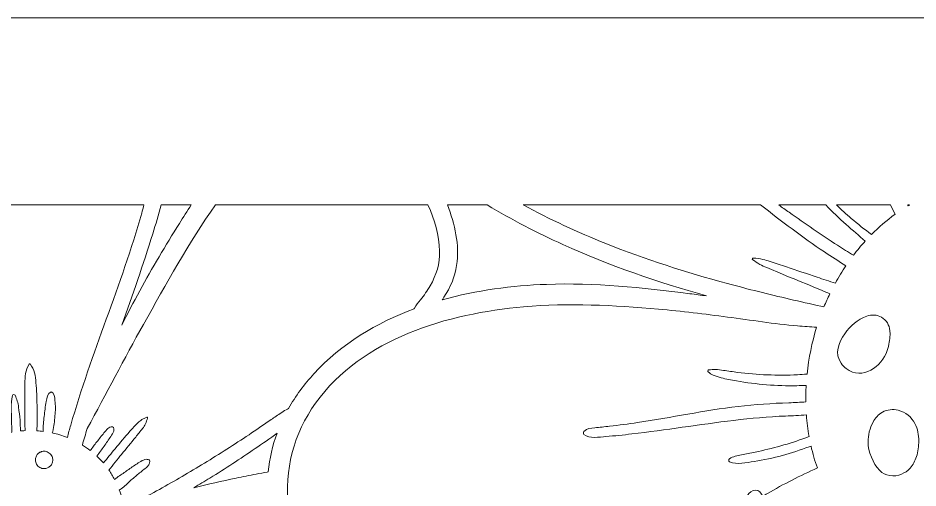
# Model space of a CAD drawing. Extents: x 226 to 1030, y -878 to -133.
# Drawn here: x 339.3 to 411.5, y -170.7 to -133 of the extents above; entities that cross this region are included whole.
import ezdxf

# ---------------------------------------------------------------- set-up
doc = ezdxf.new("R2010")
doc.units = 0
doc.header["$MEASUREMENT"] = 0
doc.layers.add('Layer 1', color=7, linetype='Continuous', lineweight=0)

# ---------------------------------------------------------------- blocks, each defined once
blk = doc.blocks.new('Block_0')
at = {"layer": 'Layer 1'}
for points, knots in [([(585.57, -133.01), (585.57, -133.01), (256.32, -133.01), (256.32, -133.01), (256.32, -133.01), (256.32, -462.26), (256.32, -462.26), (256.32, -462.26), (585.57, -462.26), (585.57, -462.26), (585.57, -462.26), (585.57, -133.01), (585.57, -133.01)], [0, 0, 0, 0, 1, 1, 1, 2, 2, 2, 3, 3, 3, 4, 4, 4, 4]), ([(349.398, -148.01), (349.339, -148.227), (349.287, -148.446), (349.226, -148.663), (347.601, -154.425), (345.172, -159.923), (343.528, -165.68), (343.432, -166.01), (343.344, -166.337), (343.257, -166.667), (342.863, -166.513), (342.459, -166.39), (342.044, -166.302), (342.054, -166.263), (342.07, -166.223), (342.081, -166.183), (342.198, -165.778), (342.23, -165.353), (342.267, -164.935), (342.302, -164.528), (342.318, -164.108), (342.267, -163.701), (342.248, -163.56), (342.198, -162.964), (341.953, -163.015), (341.682, -163.073), (341.61, -163.565), (341.565, -163.783), (341.485, -164.182), (341.44, -164.587), (341.395, -164.988), (341.352, -165.369), (341.296, -165.752), (341.31, -166.135), (341.31, -166.151), (341.31, -166.164), (341.312, -166.18), (341.147, -166.159), (340.982, -166.14), (340.815, -166.13), (340.815, -166.074), (340.817, -166.018), (340.82, -165.962), (340.839, -165.337), (340.836, -164.714), (340.825, -164.089), (340.815, -163.485), (340.793, -162.887), (340.74, -162.283), (340.695, -161.74), (340.62, -161.203), (340.275, -160.767), (340.248, -160.735), (340.2, -160.751), (340.182, -160.78), (339.876, -161.251), (339.86, -161.812), (339.852, -162.363), (339.838, -162.967), (339.846, -163.568), (339.849, -164.172), (339.854, -164.773), (339.852, -165.374), (339.86, -165.978), (339.86, -165.978), (339.86, -166.119), (339.86, -166.119), (339.737, -166.127), (339.612, -166.135), (339.49, -166.146), (339.487, -165.861), (339.485, -165.574), (339.461, -165.289), (339.431, -164.938), (339.389, -164.584), (339.344, -164.236), (339.298, -163.892), (339.219, -163.589), (339.059, -163.283), (339.014, -163.193), (338.878, -163.222), (338.854, -163.31), (338.684, -163.961), (338.769, -164.669), (338.782, -165.337), (338.788, -165.637), (338.806, -165.938), (338.814, -166.241), (338.631, -166.273), (338.45, -166.313), (338.269, -166.361), (338.264, -166.281), (338.253, -166.201), (338.24, -166.122), (338.165, -165.731), (338.08, -165.342), (337.979, -164.956), (337.787, -164.236), (337.599, -163.512), (337.402, -162.791), (337, -161.328), (336.606, -159.859), (336.234, -158.388), (335.489, -155.449), (334.821, -152.491), (334.31, -149.501), (334.226, -149.005), (334.153, -148.507), (334.078, -148.01), (334.078, -148.01), (349.398, -148.01), (349.398, -148.01)], [0, 0, 0, 0, 1, 1, 1, 2, 2, 2, 3, 3, 3, 4, 4, 4, 5, 5, 5, 6, 6, 6, 7, 7, 7, 8, 8, 8, 9, 9, 9, 10, 10, 10, 11, 11, 11, 12, 12, 12, 13, 13, 13, 14, 14, 14, 15, 15, 15, 16, 16, 16, 17, 17, 17, 18, 18, 18, 19, 19, 19, 20, 20, 20, 21, 21, 21, 22, 22, 22, 23, 23, 23, 24, 24, 24, 25, 25, 25, 26, 26, 26, 27, 27, 27, 28, 28, 28, 29, 29, 29, 30, 30, 30, 31, 31, 31, 32, 32, 32, 33, 33, 33, 34, 34, 34, 35, 35, 35, 36, 36, 36, 37, 37, 37, 37]), ([(372.19, -148.01), (372.729, -149.177), (373.091, -150.444), (373.125, -151.711), (373.152, -152.722), (372.873, -153.637), (372.362, -154.502), (372.133, -154.89), (371.875, -155.263), (371.598, -155.619), (371.431, -155.835), (371.223, -156.042), (371.106, -156.289), (371.098, -156.308), (371.096, -156.327), (371.09, -156.345), (368.055, -157.471), (365.259, -159.147), (363.046, -161.549), (362.258, -162.4), (361.569, -163.344), (361, -164.355), (360.939, -164.379), (360.878, -164.406), (360.817, -164.44), (360.649, -164.534), (360.495, -164.645), (360.335, -164.752), (360.056, -164.938), (359.774, -165.119), (359.497, -165.308), (358.938, -165.683), (358.391, -166.071), (357.835, -166.443), (356.656, -167.231), (355.462, -167.994), (354.254, -168.729), (353.062, -169.452), (351.862, -170.157), (350.644, -170.833), (350.035, -171.171), (349.423, -171.5), (348.809, -171.825), (348.532, -171.971), (348.26, -172.126), (347.968, -172.235), (347.923, -172.251), (347.875, -172.264), (347.827, -172.277), (347.734, -171.796), (347.601, -171.325), (347.425, -170.873), (347.478, -170.851), (347.529, -170.827), (347.582, -170.796), (347.728, -170.702), (347.851, -170.58), (347.976, -170.46), (348.191, -170.25), (348.407, -170.048), (348.638, -169.856), (348.862, -169.67), (349.085, -169.487), (349.311, -169.303), (349.426, -169.21), (349.553, -169.125), (349.657, -169.018), (349.718, -168.957), (349.787, -168.885), (349.822, -168.806), (349.849, -168.742), (349.835, -168.659), (349.87, -168.604), (349.923, -168.518), (349.835, -168.431), (349.75, -168.447), (349.7, -168.457), (349.63, -168.42), (349.577, -168.417), (349.5, -168.417), (349.439, -168.447), (349.367, -168.476), (349.218, -168.537), (349.088, -168.622), (348.952, -168.71), (348.694, -168.878), (348.439, -169.05), (348.186, -169.229), (347.944, -169.402), (347.697, -169.569), (347.449, -169.737), (347.316, -169.827), (347.172, -169.926), (347.053, -170.043), (346.914, -169.779), (346.766, -169.527), (346.598, -169.285), (346.93, -168.862), (347.266, -168.439), (347.603, -168.021), (347.981, -167.555), (348.37, -167.101), (348.745, -166.632), (348.928, -166.406), (349.109, -166.177), (349.29, -165.946), (349.38, -165.832), (349.455, -165.715), (349.521, -165.584), (349.601, -165.427), (349.628, -165.265), (349.7, -165.108), (349.721, -165.063), (349.676, -165.004), (349.628, -165.034), (349.503, -165.113), (349.362, -165.151), (349.237, -165.236), (349.122, -165.313), (349.008, -165.398), (348.907, -165.494), (348.689, -165.707), (348.484, -165.943), (348.282, -166.172), (347.872, -166.63), (347.481, -167.106), (347.085, -167.579), (346.773, -167.954), (346.465, -168.33), (346.159, -168.707), (346.026, -168.556), (345.888, -168.404), (345.741, -168.263), (345.704, -168.226), (345.664, -168.191), (345.624, -168.157), (345.824, -167.899), (346.018, -167.638), (346.204, -167.369), (346.382, -167.111), (346.577, -166.858), (346.739, -166.587), (346.821, -166.454), (346.933, -166.313), (346.978, -166.161), (347.008, -166.06), (347.008, -165.853), (346.872, -165.824), (346.734, -165.792), (346.603, -165.861), (346.507, -165.954), (346.398, -166.063), (346.292, -166.185), (346.194, -166.305), (345.997, -166.542), (345.81, -166.787), (345.619, -167.026), (345.441, -167.252), (345.27, -167.481), (345.1, -167.715), (344.895, -167.558), (344.683, -167.412), (344.464, -167.276), (344.587, -166.835), (344.72, -166.396), (344.85, -165.957), (346.366, -163.174), (347.816, -160.354), (349.37, -157.59), (351.188, -154.352), (353.003, -151.057), (355.137, -148.01), (355.137, -148.01), (372.19, -148.01), (372.19, -148.01)], [0, 0, 0, 0, 1, 1, 1, 2, 2, 2, 3, 3, 3, 4, 4, 4, 5, 5, 5, 6, 6, 6, 7, 7, 7, 8, 8, 8, 9, 9, 9, 10, 10, 10, 11, 11, 11, 12, 12, 12, 13, 13, 13, 14, 14, 14, 15, 15, 15, 16, 16, 16, 17, 17, 17, 18, 18, 18, 19, 19, 19, 20, 20, 20, 21, 21, 21, 22, 22, 22, 23, 23, 23, 24, 24, 24, 25, 25, 25, 26, 26, 26, 27, 27, 27, 28, 28, 28, 29, 29, 29, 30, 30, 30, 31, 31, 31, 32, 32, 32, 33, 33, 33, 34, 34, 34, 35, 35, 35, 36, 36, 36, 37, 37, 37, 38, 38, 38, 39, 39, 39, 40, 40, 40, 41, 41, 41, 42, 42, 42, 43, 43, 43, 44, 44, 44, 45, 45, 45, 46, 46, 46, 47, 47, 47, 48, 48, 48, 49, 49, 49, 50, 50, 50, 51, 51, 51, 52, 52, 52, 53, 53, 53, 54, 54, 54, 55, 55, 55, 56, 56, 56, 57, 57, 57, 58, 58, 58, 58]), ([(353.2, -148.01), (352.874, -148.502), (352.554, -148.999), (352.243, -149.501), (351.144, -151.272), (350.059, -153.063), (349.067, -154.898), (348.574, -155.811), (348.093, -156.731), (347.625, -157.657), (348.487, -155.225), (349.349, -152.794), (350.112, -150.325), (350.35, -149.558), (350.575, -148.786), (350.786, -148.01), (350.786, -148.01), (353.2, -148.01), (353.2, -148.01)], [0, 0, 0, 0, 1, 1, 1, 2, 2, 2, 3, 3, 3, 4, 4, 4, 5, 5, 5, 6, 6, 6, 6]), ([(376.951, -148.01), (378.907, -149.199), (380.957, -150.248), (383.024, -151.185), (386.751, -152.877), (390.616, -154.212), (394.55, -155.311), (394.101, -155.252), (393.651, -155.191), (393.199, -155.132), (389.384, -154.632), (385.562, -154.241), (381.707, -154.382), (378.946, -154.483), (376.083, -154.858), (373.341, -155.619), (373.386, -155.553), (373.434, -155.489), (373.476, -155.422), (373.974, -154.646), (374.357, -153.776), (374.493, -152.858), (374.732, -151.225), (374.358, -149.541), (373.748, -148.01), (373.748, -148.01), (376.951, -148.01), (376.951, -148.01)], [0, 0, 0, 0, 1, 1, 1, 2, 2, 2, 3, 3, 3, 4, 4, 4, 5, 5, 5, 6, 6, 6, 7, 7, 7, 8, 8, 8, 9, 9, 9, 9]), ([(398.879, -148.01), (400.557, -149.307), (402.237, -150.602), (404.002, -151.783), (404.569, -152.161), (405.146, -152.531), (405.726, -152.887), (405.423, -153.339), (405.143, -153.808), (404.88, -154.286), (404.39, -154.127), (403.901, -153.97), (403.411, -153.808), (402.589, -153.536), (401.773, -153.249), (400.951, -152.98), (400.515, -152.837), (400.081, -152.693), (399.645, -152.552), (399.45, -152.488), (399.259, -152.424), (399.062, -152.376), (398.793, -152.31), (398.567, -152.307), (398.301, -152.27), (398.221, -152.259), (398.179, -152.358), (398.248, -152.403), (398.445, -152.531), (398.607, -152.666), (398.82, -152.781), (398.998, -152.877), (399.182, -152.956), (399.371, -153.036), (399.371, -153.036), (400.637, -153.566), (400.637, -153.566), (401.456, -153.909), (402.284, -154.236), (403.106, -154.579), (403.55, -154.763), (403.991, -154.957), (404.436, -155.143), (404.271, -155.486), (404.111, -155.835), (403.965, -156.188), (403.882, -156.172), (403.803, -156.156), (403.723, -156.138), (402.885, -155.957), (402.047, -155.768), (401.212, -155.571), (399.541, -155.18), (397.876, -154.768), (396.218, -154.316), (392.914, -153.417), (389.64, -152.382), (386.458, -151.105), (384.195, -150.197), (381.976, -149.168), (379.829, -148.01), (379.829, -148.01), (398.879, -148.01), (398.879, -148.01)], [0, 0, 0, 0, 1, 1, 1, 2, 2, 2, 3, 3, 3, 4, 4, 4, 5, 5, 5, 6, 6, 6, 7, 7, 7, 8, 8, 8, 9, 9, 9, 10, 10, 10, 11, 11, 11, 12, 12, 12, 13, 13, 13, 14, 14, 14, 15, 15, 15, 16, 16, 16, 17, 17, 17, 18, 18, 18, 19, 19, 19, 20, 20, 20, 21, 21, 21, 21]), ([(404.104, -148.01), (404.631, -148.56), (405.181, -149.081), (405.753, -149.586), (406.258, -150.03), (406.763, -150.474), (407.277, -150.913), (406.944, -151.278), (406.625, -151.655), (406.324, -152.052), (405.893, -151.789), (405.468, -151.525), (405.045, -151.251), (403.733, -150.4), (402.446, -149.506), (401.172, -148.599), (400.893, -148.4), (400.612, -148.206), (400.332, -148.01), (400.332, -148.01), (404.104, -148.01), (404.104, -148.01)], [0, 0, 0, 0, 1, 1, 1, 2, 2, 2, 3, 3, 3, 4, 4, 4, 5, 5, 5, 6, 6, 6, 7, 7, 7, 7]), ([(409.303, -148.01), (409.428, -148.259), (409.541, -148.515), (409.674, -148.761), (408.995, -149.251), (408.362, -149.799), (407.774, -150.389), (407.226, -149.969), (406.681, -149.546), (406.157, -149.096), (405.746, -148.747), (405.351, -148.378), (404.957, -148.01), (404.957, -148.01), (409.303, -148.01), (409.303, -148.01)], [0, 0, 0, 0, 1, 1, 1, 2, 2, 2, 3, 3, 3, 4, 4, 4, 5, 5, 5, 5]), ([(410.83, -148.01), (410.79, -148.035), (410.749, -148.059), (410.708, -148.083), (410.701, -148.058), (410.693, -148.034), (410.686, -148.01), (410.686, -148.01), (410.83, -148.01), (410.83, -148.01)], [0, 0, 0, 0, 1, 1, 1, 2, 2, 2, 3, 3, 3, 3]), ([(394.675, -161.408), (394.822, -161.498), (394.917, -161.613), (395.082, -161.679), (395.285, -161.759), (395.508, -161.809), (395.716, -161.871), (396.117, -161.988), (396.527, -162.062), (396.937, -162.131), (397.74, -162.272), (398.551, -162.373), (399.365, -162.44), (400.171, -162.506), (400.98, -162.53), (401.789, -162.512), (402.036, -162.506), (402.286, -162.498), (402.536, -162.488), (402.512, -162.932), (402.499, -163.376), (402.507, -163.818), (402.057, -163.844), (401.608, -163.866), (401.158, -163.884), (399.796, -163.932), (398.44, -164.017), (397.086, -164.177), (394.375, -164.491), (391.712, -165.073), (389.015, -165.472), (388.264, -165.584), (387.512, -165.683), (386.759, -165.762), (386.362, -165.805), (385.966, -165.85), (385.572, -165.895), (385.253, -165.93), (384.945, -165.941), (384.71, -166.18), (384.649, -166.244), (384.639, -166.366), (384.71, -166.427), (385.147, -166.795), (385.945, -166.63), (386.474, -166.59), (387.166, -166.539), (387.857, -166.467), (388.546, -166.385), (389.9, -166.225), (391.252, -166.042), (392.6, -165.85), (395.354, -165.467), (398.099, -165.058), (400.879, -164.946), (401.438, -164.922), (401.996, -164.906), (402.552, -164.863), (402.597, -165.443), (402.669, -166.018), (402.77, -166.587), (402.683, -166.622), (402.595, -166.659), (402.504, -166.691), (401.845, -166.936), (401.174, -167.154), (400.493, -167.343), (399.818, -167.531), (399.131, -167.702), (398.442, -167.845), (398.075, -167.923), (397.705, -167.986), (397.338, -168.061), (396.99, -168.133), (396.679, -168.173), (396.383, -168.385), (396.311, -168.439), (396.285, -168.569), (396.386, -168.614), (396.982, -168.88), (397.735, -168.691), (398.36, -168.59), (399.126, -168.471), (399.887, -168.314), (400.634, -168.106), (401.358, -167.907), (402.073, -167.675), (402.778, -167.412), (402.829, -167.393), (402.877, -167.372), (402.925, -167.353), (403.06, -167.952), (403.228, -168.54), (403.433, -169.114), (402.068, -169.734), (400.714, -170.412), (399.424, -171.165), (399.298, -171.239), (399.174, -171.317), (399.048, -171.391), (399.019, -171.329), (398.983, -171.269), (398.956, -171.206), (398.682, -170.584), (397.82, -170.975), (397.791, -171.534), (397.779, -171.749), (397.754, -171.963), (397.736, -172.178), (396.851, -172.717), (395.967, -173.26), (395.077, -173.791), (393.638, -174.65), (392.175, -175.472), (390.653, -176.177), (389.086, -176.903), (387.456, -177.491), (385.806, -177.997), (384.112, -178.518), (382.393, -178.946), (380.664, -179.332), (378.871, -179.731), (377.062, -180.085), (375.232, -180.26), (372.045, -180.564), (368.739, -180.306), (365.863, -178.789), (364.618, -178.132), (363.493, -177.281), (362.628, -176.161), (361.761, -175.036), (361.229, -173.674), (361.029, -172.272), (360.612, -169.324), (361.447, -166.313), (363.171, -163.911), (366.903, -158.708), (373.793, -156.713), (379.869, -156.186), (383.468, -155.875), (387.102, -156.05), (390.693, -156.369), (392.545, -156.537), (394.385, -156.766), (396.229, -157.003), (398.094, -157.245), (399.967, -157.564), (401.842, -157.713), (402.353, -157.753), (402.866, -157.787), (403.377, -157.822), (402.997, -159.048), (402.738, -160.312), (402.605, -161.581), (402.353, -161.599), (402.1, -161.623), (401.847, -161.634), (401.041, -161.671), (400.233, -161.674), (399.424, -161.644), (398.626, -161.615), (397.825, -161.551), (397.032, -161.445), (396.652, -161.394), (396.277, -161.328), (395.896, -161.285), (395.689, -161.261), (395.484, -161.227), (395.277, -161.208), (395.066, -161.184), (394.926, -161.237), (394.713, -161.253), (394.633, -161.259), (394.604, -161.362), (394.675, -161.408)], [0, 0, 0, 0, 1, 1, 1, 2, 2, 2, 3, 3, 3, 4, 4, 4, 5, 5, 5, 6, 6, 6, 7, 7, 7, 8, 8, 8, 9, 9, 9, 10, 10, 10, 11, 11, 11, 12, 12, 12, 13, 13, 13, 14, 14, 14, 15, 15, 15, 16, 16, 16, 17, 17, 17, 18, 18, 18, 19, 19, 19, 20, 20, 20, 21, 21, 21, 22, 22, 22, 23, 23, 23, 24, 24, 24, 25, 25, 25, 26, 26, 26, 27, 27, 27, 28, 28, 28, 29, 29, 29, 30, 30, 30, 31, 31, 31, 32, 32, 32, 33, 33, 33, 34, 34, 34, 35, 35, 35, 36, 36, 36, 37, 37, 37, 38, 38, 38, 39, 39, 39, 40, 40, 40, 41, 41, 41, 42, 42, 42, 43, 43, 43, 44, 44, 44, 45, 45, 45, 46, 46, 46, 47, 47, 47, 48, 48, 48, 49, 49, 49, 50, 50, 50, 51, 51, 51, 52, 52, 52, 53, 53, 53, 54, 54, 54, 55, 55, 55, 56, 56, 56, 57, 57, 57, 58, 58, 58, 58]), ([(409.195, -159.022), (409.16, -159.248), (409.118, -159.471), (409.043, -159.689), (408.602, -160.995), (407.064, -162.137), (405.747, -161.142), (405.577, -161.014), (405.465, -160.892), (405.337, -160.711), (404.797, -159.934), (405.125, -159.045), (405.627, -158.354), (406.104, -157.699), (406.636, -157.199), (407.407, -156.928), (407.777, -156.798), (408.237, -156.811), (408.578, -157.018), (408.971, -157.258), (409.221, -157.641), (409.251, -158.101), (409.267, -158.21), (409.277, -158.322), (409.269, -158.434), (409.253, -158.628), (409.224, -158.827), (409.195, -159.022)], [0, 0, 0, 0, 1, 1, 1, 2, 2, 2, 3, 3, 3, 4, 4, 4, 5, 5, 5, 6, 6, 6, 7, 7, 7, 8, 8, 8, 9, 9, 9, 9]), ([(411.267, -165.552), (411.482, -165.978), (411.573, -166.478), (411.568, -166.954), (411.562, -167.364), (411.514, -167.805), (411.384, -168.197), (411.267, -168.558), (411.121, -168.843), (410.881, -169.133), (410.698, -169.354), (410.45, -169.497), (410.19, -169.609), (409.599, -169.859), (408.868, -169.787), (408.413, -169.303), (407.902, -168.766), (407.5, -167.774), (407.503, -167.042), (407.503, -166.483), (407.638, -165.925), (407.907, -165.435), (408.085, -165.116), (408.336, -164.823), (408.657, -164.643), (409.04, -164.427), (409.503, -164.382), (409.929, -164.486), (410.49, -164.619), (411.004, -165.039), (411.267, -165.552)], [0, 0, 0, 0, 1, 1, 1, 2, 2, 2, 3, 3, 3, 4, 4, 4, 5, 5, 5, 6, 6, 6, 7, 7, 7, 8, 8, 8, 9, 9, 9, 10, 10, 10, 10]), ([(353.411, -170.7), (353.842, -170.442), (354.275, -170.189), (354.701, -169.923), (355.924, -169.165), (357.132, -168.377), (358.321, -167.563), (358.915, -167.159), (359.513, -166.752), (360.09, -166.324), (359.721, -167.319), (359.476, -168.359), (359.372, -169.426), (359.346, -169.431), (359.319, -169.436), (359.292, -169.442), (359, -169.495), (358.704, -169.551), (358.412, -169.606), (357.872, -169.71), (357.334, -169.817), (356.797, -169.928), (355.664, -170.165), (354.536, -170.423), (353.411, -170.7)], [0, 0, 0, 0, 1, 1, 1, 2, 2, 2, 3, 3, 3, 4, 4, 4, 5, 5, 5, 6, 6, 6, 7, 7, 7, 8, 8, 8, 8]), ([(342.033, -168.726), (342.006, -168.816), (341.956, -168.893), (341.887, -168.96), (341.823, -169.029), (341.748, -169.077), (341.661, -169.106), (341.581, -169.149), (341.496, -169.167), (341.403, -169.165), (341.278, -169.167), (341.161, -169.138), (341.049, -169.077), (341.001, -169.04), (340.95, -169.003), (340.9, -168.963), (340.815, -168.878), (340.753, -168.774), (340.722, -168.657), (340.714, -168.598), (340.703, -168.54), (340.695, -168.481), (340.69, -168.385), (340.708, -168.298), (340.751, -168.215), (340.777, -168.125), (340.828, -168.045), (340.897, -167.978), (340.961, -167.912), (341.035, -167.861), (341.123, -167.835), (341.203, -167.792), (341.288, -167.771), (341.381, -167.774), (341.506, -167.774), (341.623, -167.803), (341.732, -167.864), (341.783, -167.901), (341.834, -167.938), (341.881, -167.976), (341.969, -168.064), (342.028, -168.165), (342.062, -168.282), (342.062, -168.282), (342.086, -168.46), (342.086, -168.46), (342.092, -168.553), (342.076, -168.643), (342.033, -168.726)], [0, 0, 0, 0, 1, 1, 1, 2, 2, 2, 3, 3, 3, 4, 4, 4, 5, 5, 5, 6, 6, 6, 7, 7, 7, 8, 8, 8, 9, 9, 9, 10, 10, 10, 11, 11, 11, 12, 12, 12, 13, 13, 13, 14, 14, 14, 15, 15, 15, 16, 16, 16, 16])]:
    blk.add_open_spline(points, degree=3, knots=knots, dxfattribs=at)

msp = doc.modelspace()

# ---------------------------------------------------------------- block references
at = {"layer": 'Layer 1'}
msp.add_blockref('Block_0', (0, 0), dxfattribs=at)

doc.saveas('drawing.dxf')
